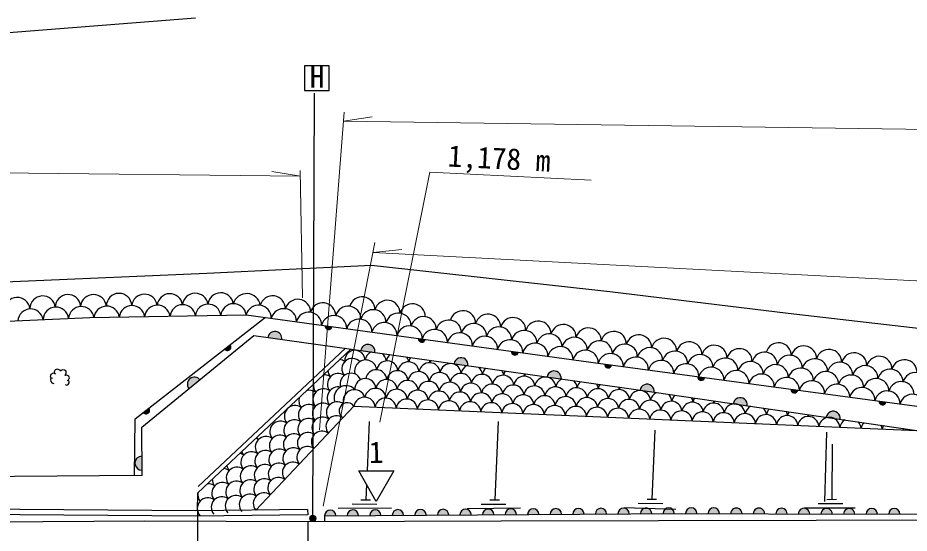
# Model space of a CAD drawing. Units: millimetres at full size, sheet at 1:1000; details may follow other scales. Extents: x 40000 to 680000, y 20000 to 380000.
# Drawn here: x 212955 to 288802, y 270480 to 314314 of the extents above; entities that cross this region are included whole.
import ezdxf
from ezdxf.enums import TextEntityAlignment as Align

# ---------------------------------------------------------------- set-up
doc = ezdxf.new("R2010")
doc.units = ezdxf.units.MM
doc.header["$LTSCALE"] = 1000
for name, color, linetype, lineweight in [('M-BGD', 7, 'Continuous', 25), ('M-BGD-EXST', 7, 'Continuous', 25), ('M-STR-HTXT', 7, 'Continuous', 13), ('M-STR-STR1', 1, 'Continuous', 25)]:
    doc.layers.add(name, color=color, linetype=linetype, lineweight=lineweight)
doc.styles.add('ＭＳ ゴシック', font='')
doc.styles.get('ＭＳ ゴシック').set_extended_font_data('MS Gothic')

msp = doc.modelspace()

# ---------------------------------------------------------------- hatches: boundary and pattern name
at = {"layer": 'M-BGD'}
for points in [[(235416, 286956, 0.41421), (234905, 287633, 0.41421), (234227, 287122)], [(239102, 288143, 0.41421), (239360, 287807, 0.41421), (239697, 288065)], [(247033, 287054, 0.41421), (247291, 286718, 0.41421), (247628, 286976)], [(230553, 286133, 0.41421), (230974, 286081, 0.41421), (231026, 286503)], [(243340, 285859, 0.41421), (242825, 286533, 0.41421), (242151, 286018)], [(254958, 285966, 0.41421), (255217, 285630, 0.41421), (255553, 285888)], [(251259, 284721, 0.41421), (250750, 285400, 0.41421), (250071, 284891)], [(262884, 284879, 0.41421), (263143, 284543, 0.41421), (263479, 284801)], [(228445, 283528, 0.41421), (227601, 283614, 0.41421), (227515, 282769)], [(259179, 283594, 0.41421), (258670, 284273, 0.41421), (257991, 283764)], [(270812, 283809, 0.41421), (271070, 283473, 0.41421), (271407, 283731)], [(267099, 282462, 0.41421), (266590, 283141, 0.41421), (265911, 282632)], [(278739, 282739, 0.41421), (278998, 282403, 0.41421), (279334, 282661)], [(275016, 281313, 0.41421), (274507, 281992, 0.41421), (273828, 281483)], [(286244, 281726, 0.41421), (286502, 281390, 0.41421), (286839, 281648)], [(223634, 280739, 0.41421), (224055, 280688, 0.41421), (224107, 281109)], [(282933, 280165, 0.41421), (282424, 280844, 0.41421), (281745, 280335)], [(223513, 277036, 0.41421), (222919, 276431, 0.41421), (223524, 275836)], [(240018, 271969, 0.41421), (239536, 272446, 0.41421), (239058, 271964)], [(241938, 271981, 0.41421), (241456, 272459, 0.41421), (240978, 271976)], [(243858, 271994, 0.41421), (243376, 272471, 0.41421), (242898, 271989)], [(245778, 272006, 0.41421), (245296, 272484, 0.41421), (244818, 272001)], [(247698, 272019, 0.41421), (247216, 272496, 0.41421), (246738, 272014)], [(249618, 272031, 0.41421), (249136, 272509, 0.41421), (248658, 272026)], [(251538, 272044, 0.41421), (251056, 272521, 0.41421), (250578, 272039)], [(253458, 272057, 0.41421), (252976, 272534, 0.41421), (252498, 272051)], [(255378, 272069, 0.41421), (254896, 272547, 0.41421), (254418, 272064)], [(257298, 272082, 0.41421), (256816, 272559, 0.41421), (256338, 272077)], [(259218, 272094, 0.41421), (258735, 272572, 0.41421), (258258, 272089)], [(261138, 272107, 0.41421), (260655, 272584, 0.41421), (260178, 272102)], [(263058, 272119, 0.41421), (262575, 272597, 0.41421), (262098, 272114)], [(264978, 272132, 0.41421), (264495, 272609, 0.41421), (264018, 272127)], [(266898, 272144, 0.41421), (266415, 272622, 0.41421), (265938, 272139)], [(268818, 272157, 0.41421), (268335, 272634, 0.41421), (267858, 272152)], [(270738, 272152, 0.41421), (270264, 272638, 0.41421), (269778, 272164)], [(272658, 272157, 0.41421), (272175, 272634, 0.41421), (271698, 272151)], [(274577, 272137, 0.41421), (274100, 272620, 0.41421), (273617, 272142)], [(276497, 272129, 0.41421), (276019, 272611, 0.41421), (275537, 272133)], [(278417, 272120, 0.41421), (277939, 272602, 0.41421), (277457, 272124)], [(280337, 272111, 0.41421), (279859, 272593, 0.41421), (279377, 272115)], [(282257, 272102, 0.41421), (281779, 272584, 0.41421), (281297, 272106)], [(284177, 272093, 0.41421), (283699, 272575, 0.41421), (283217, 272097)], [(286097, 272097, 0.41421), (285616, 272576, 0.41421), (285137, 272095)], [(288017, 272105, 0.41421), (287536, 272583, 0.41421), (287057, 272102)]]:
    msp.add_hatch(color=256, dxfattribs=at).paths.add_polyline_path(points)
at = {"layer": 'M-BGD-EXST'}
msp.add_hatch(color=256, dxfattribs=at).paths.add_polyline_path([(237835, 271624, 0.41421), (238174, 271524, 0.41421), (238274, 271863, 1)])

# ---------------------------------------------------------------- linework, layer by layer
at = {"layer": 'M-BGD'}
for p, q in [((228291, 274451), (240832, 286206)), ((242858, 279970), (242669, 275783)), ((253837, 279965), (253537, 273308)), ((267156, 279241), (266900, 273372)), ((281756, 279079), (281587, 273185)), ((282248, 278046), (282211, 273359)), ((242617, 274643), (242557, 273314)), ((242152, 273309), (242963, 273318)), ((253131, 273303), (253943, 273313)), ((266494, 273367), (267306, 273376)), ((281805, 273354), (282617, 273363)), ((240208, 272594), (244761, 272627)), ((241395, 272963), (243511, 272954)), ((251188, 272588), (255740, 272621)), ((252374, 272957), (254490, 272948)), ((264551, 272652), (268954, 272528)), ((265737, 273021), (267853, 273012)), ((279862, 272639), (284214, 272645)), ((281048, 273008), (283164, 272999)), ((239058, 271964), (239060, 271444))]:
    msp.add_line(p, q, dxfattribs=at)
for points in [[(69810, 302798), (103627, 305248), (130934, 307236), (166343, 309768), (207481, 312686), (228061, 314314)], [(203774, 288151), (219083, 288818), (232386, 289065), (262344, 284952), (299547, 279930), (298995, 281419), (297966, 283275), (296677, 284671), (295141, 286098), (293499, 287433), (278501, 289177), (263323, 291000), (243047, 293247), (229034, 292563), (207876, 291668)], [(222871, 275369), (222947, 280203), (234026, 288840)], [(223526, 275374), (223510, 279493), (233039, 287287)], [(233039, 287287), (241339, 286136), (265729, 282658), (290427, 279075), (299760, 278494), (324340, 277011), (357826, 274678), (396708, 271917), (409229, 273709), (443559, 277981)], [(228241, 272379), (228271, 273917), (241283, 286144)], [(216988, 283122), (217116, 283076), (217228, 283121), (217334, 283255), (217314, 283385), (217231, 283444), (217171, 283455), (217277, 283516), (217341, 283705), (217309, 283842), (217128, 283911), (216981, 283892), (217058, 284089), (217061, 284255), (216937, 284331), (216755, 284370), (216630, 284314), (216597, 284252), (216544, 284335), (216312, 284438), (216139, 284370), (216040, 284210), (216082, 284098), (216152, 284046), (215959, 284094), (215768, 283982), (215715, 283783), (215786, 283706), (215914, 283674), (215757, 283630), (215735, 283541), (215776, 283371), (215858, 283281), (216030, 283203)], [(233198, 272437), (241556, 281295), (289414, 279222)], [(223526, 275374), (198152, 275190), (165366, 272291)], [(396708, 271917), (390205, 271706), (375191, 271687), (360798, 271693), (334083, 271688), (294264, 271587), (254071, 271497), (237635, 271439)], [(239058, 271964), (269451, 272162), (284169, 272091), (302935, 272163), (319207, 272163), (335720, 272163), (360070, 272074), (374748, 272134), (391180, 271782)]]:
    msp.add_lwpolyline(points, dxfattribs=at)
msp.add_lwpolyline([(243459, 273185), (241959, 275783), (244959, 275783)], close=True, dxfattribs=at)
for centre, radius, start, end in [((212914, 289454), 1080, 6.50939, 179.9799), ((215066, 289576), 1080, 6.50939, 179.9799), ((217218, 289693), 1080, 6.50939, 179.9799), ((219390, 289672), 1107, 6.38683, 173.07838), ((221570, 289800), 1080, 1.87357, 180.26016), ((223732, 289718), 1089, 8.32284, 173.81089), ((225892, 289758), 1089, 8.32284, 173.81089), ((228051, 289798), 1089, 8.32284, 173.81089), ((230211, 289839), 1089, 8.32284, 173.81089), ((232422, 289680), 1177, 8.83954, 164.40977), ((234636, 289578), 1089, 359.43841, 164.92647), ((242255, 289492), 1089, 359.43841, 164.92647), ((218354, 288670), 1085, 8.16987, 176.36094), ((220510, 288707), 1089, 8.32284, 173.81089), ((222670, 288747), 1089, 8.32284, 173.81089), ((224830, 288787), 1089, 8.32284, 173.81089), ((226989, 288827), 1089, 8.32284, 173.81089), ((229149, 288867), 1089, 8.32284, 173.81089), ((231308, 288908), 1089, 8.32284, 173.81089), ((233437, 288782), 1089, 359.43841, 164.92647), ((236776, 289284), 1089, 359.43841, 164.92647), ((238916, 288990), 1089, 359.43841, 164.92647), ((241056, 288696), 1089, 359.43841, 164.92647), ((244395, 289198), 1089, 359.43841, 164.92647), ((246535, 288904), 1089, 359.43841, 164.92647), ((214040, 288460), 1089, 9.74905, 175.23711), ((216194, 288634), 1081, 5.57261, 179.41355), ((235577, 288488), 1089, 359.43841, 164.92647), ((237717, 288194), 1089, 359.43841, 164.92647), ((239857, 287901), 1089, 359.43841, 164.92647), ((243196, 288402), 1089, 359.43841, 164.92647), ((245336, 288109), 1089, 359.43841, 164.92647), ((250815, 288316), 1089, 359.43841, 164.92647), ((252955, 288023), 1089, 359.43841, 164.92647), ((241997, 287607), 1089, 359.43841, 164.92647), ((244137, 287313), 1089, 359.43841, 164.92647), ((247476, 287815), 1089, 359.43841, 164.92647), ((249616, 287521), 1089, 359.43841, 164.92647), ((251756, 287227), 1089, 359.43841, 164.92647), ((255095, 287729), 1089, 359.43841, 164.92647), ((257235, 287435), 1089, 359.43841, 164.92647), ((259375, 287141), 1089, 359.43841, 164.92647), ((234822, 287039), 600, 352.03834, 172.03834), ((239399, 288104), 300, 172.54467, 352.54467), ((246276, 287019), 1089, 359.43841, 164.92647), ((248416, 286725), 1089, 359.43841, 164.92647), ((250556, 286432), 1089, 359.43841, 164.92647), ((253896, 286933), 1089, 359.43841, 164.92647), ((256036, 286640), 1089, 359.43841, 164.92647), ((261515, 286847), 1089, 359.43841, 164.92647), ((263655, 286554), 1089, 359.43841, 164.92647), ((247330, 287015), 300, 172.54467, 352.54467), ((252696, 286138), 1089, 359.43841, 164.92647), ((254836, 285844), 1089, 359.43841, 164.92647), ((258175, 286346), 1089, 359.43841, 164.92647), ((260315, 286052), 1089, 359.43841, 164.92647), ((262455, 285758), 1089, 359.43841, 164.92647), ((265795, 286260), 1089, 359.43841, 164.92647), ((267935, 285966), 1089, 359.43841, 164.92647), ((270074, 285672), 1089, 359.43841, 164.92647), ((230789, 286318), 300, 218.02745, 38.02745), ((241642, 285174), 863, 2.0356, 186.15657), ((242745, 285938), 600, 352.389, 172.389), ((255256, 285927), 300, 172.54467, 352.54467), ((256976, 285550), 1089, 359.43841, 164.92647), ((259116, 285256), 1089, 359.43841, 164.92647), ((261256, 284963), 1089, 359.43841, 164.92647), ((264595, 285464), 1089, 359.43841, 164.92647), ((266735, 285171), 1089, 359.43841, 164.92647), ((268875, 284877), 1089, 359.43841, 164.92647), ((272214, 285378), 1089, 359.43841, 164.92647), ((274354, 285085), 1089, 359.43841, 164.92647), ((277694, 285586), 1089, 359.43841, 164.92647), ((279830, 285318), 1089, 359.43841, 164.92647), ((281970, 285024), 1089, 359.43841, 164.92647), ((240249, 284349), 907, 53.85087, 84.64437), ((241415, 284459), 886, 41.83762, 220.54045), ((242558, 284269), 945, 6.6527, 192.7047), ((243398, 285052), 907, 112.30548, 170.19506), ((243398, 285052), 907, 4.70701, 51.4636), ((245258, 284909), 980, 129.48426, 167.19613), ((245258, 284909), 980, 8.37236, 34.28482), ((247122, 284900), 907, 145.19483, 170.19506), ((247122, 284900), 907, 4.70701, 18.57425), ((250665, 284806), 600, 351.85512, 171.85512), ((263396, 284668), 1089, 359.73245, 164.89291), ((265535, 284374), 1089, 359.99317, 164.63219), ((271015, 284583), 1089, 359.43841, 164.92647), ((273155, 284289), 1089, 359.43841, 164.92647), ((276494, 284791), 1089, 359.43841, 164.92647), ((278631, 284522), 1089, 359.43841, 164.92647), ((280771, 284228), 1089, 359.43841, 164.92647), ((284110, 284730), 1089, 359.43841, 164.92647), ((286250, 284436), 1089, 359.43841, 164.92647), ((288390, 284142), 1089, 359.43841, 164.92647), ((244390, 284226), 907, 4.70701, 170.19506), ((246188, 284148), 907, 4.70701, 170.19506), ((247986, 284070), 907, 4.70701, 170.19506), ((248920, 284820), 907, 157.00959, 170.19506), ((249784, 283992), 907, 4.70701, 170.19506), ((248920, 284820), 907, 4.70701, 6.7595), ((251582, 283914), 907, 115.72367, 170.19506), ((251582, 283914), 907, 4.70701, 48.04541), ((253380, 283834), 907, 132.23007, 170.19506), ((263182, 284840), 300, 172.54467, 352.54467), ((267675, 284091), 1089, 359.69889, 164.92647), ((269815, 283802), 1089, 359.69889, 164.92647), ((271955, 283514), 1089, 359.69889, 164.92647), ((275295, 283995), 1089, 359.43841, 164.92647), ((277432, 283727), 1089, 359.43841, 164.92647), ((279572, 283433), 1089, 359.43841, 164.92647), ((282911, 283935), 1089, 359.43841, 164.92647), ((285051, 283641), 1089, 359.43841, 164.92647), ((287191, 283347), 1089, 359.43841, 164.92647), ((227980, 283149), 600, 39.20906, 219.20906), ((239014, 283040), 907, 53.85087, 94.55784), ((240207, 283150), 907, 53.85087, 219.33892), ((240249, 284349), 907, 181.79228, 219.33892), ((241294, 283177), 910, 24.39822, 197.40933), ((243455, 283474), 907, 4.70701, 170.19506), ((245253, 283396), 907, 4.70701, 170.19506), ((247051, 283318), 907, 4.70701, 170.19506), ((248850, 283240), 907, 4.70701, 170.19506), ((250648, 283162), 907, 4.70701, 170.19506), ((252446, 283082), 907, 4.70701, 170.19506), ((254244, 283004), 907, 4.70701, 170.19506), ((253380, 283834), 907, 4.70701, 31.53901), ((255178, 283756), 907, 145.56538, 170.19506), ((256042, 282927), 907, 4.70701, 170.19506), ((255178, 283756), 907, 4.70701, 18.2037), ((256976, 283678), 907, 157.49071, 170.19506), ((257840, 282847), 907, 4.70701, 170.19506), ((256976, 283678), 907, 4.70701, 6.27838), ((258585, 283679), 600, 351.85512, 171.85512), ((271109, 283770), 300, 172.54467, 352.54467), ((274095, 283225), 1089, 359.69889, 164.92647), ((276235, 282929), 1090, 0.02654, 164.59882), ((278374, 282636), 1090, 0.2549, 164.37046), ((281711, 283139), 1089, 359.43841, 164.92647), ((283851, 282845), 1089, 359.43841, 164.92647), ((289331, 283053), 1089, 359.43841, 164.92647), ((239014, 283040), 907, 171.87882, 219.33892), ((240248, 281948), 972, 79.53351, 216.04543), ((240886, 282003), 1019, 43.48839, 200.85081), ((242526, 282728), 902, 4.38391, 181.49081), ((244319, 282644), 907, 4.70701, 170.19506), ((246117, 282566), 907, 4.70701, 170.19506), ((247915, 282488), 907, 4.70701, 170.19506), ((249713, 282411), 907, 4.70701, 170.19506), ((251511, 282330), 907, 4.70701, 170.19506), ((253309, 282253), 907, 4.70701, 170.19506), ((255108, 282175), 907, 4.70701, 170.19506), ((256906, 282095), 907, 4.70701, 170.19506), ((258704, 282017), 907, 4.70701, 170.19506), ((259638, 282769), 907, 116.07707, 170.19506), ((259638, 282769), 907, 4.70701, 47.69201), ((261436, 282691), 907, 132.65945, 170.19506), ((261436, 282691), 907, 4.70701, 31.10963), ((263234, 282613), 907, 145.93475, 170.19506), ((266505, 282547), 600, 351.85512, 171.85512), ((280515, 282357), 1089, 359.73245, 164.89291), ((282655, 282064), 1089, 359.95953, 164.66583), ((285991, 282552), 1089, 359.43841, 164.92647), ((288131, 282287), 1089, 359.43841, 164.92647), ((237777, 281732), 907, 53.85087, 107.08066), ((238971, 281841), 907, 53.85087, 219.33892), ((241587, 281719), 961, 19.79056, 194.01482), ((243385, 281892), 907, 4.70701, 170.19506), ((245183, 281814), 907, 4.70701, 170.19506), ((246981, 281737), 907, 4.70701, 170.19506), ((248779, 281659), 907, 4.70701, 170.19506), ((250577, 281579), 907, 4.70701, 170.19506), ((252375, 281501), 907, 4.70701, 170.19506), ((254173, 281423), 907, 4.70701, 170.19506), ((255971, 281343), 907, 4.70701, 170.19506), ((257769, 281265), 907, 4.70701, 170.19506), ((260502, 281939), 907, 4.70701, 170.19506), ((262300, 281861), 907, 4.70701, 170.19506), ((264098, 281781), 907, 4.70701, 170.19506), ((263234, 282613), 907, 4.70701, 17.83433), ((265032, 282533), 907, 157.69472, 170.19506), ((265896, 281703), 907, 4.70701, 170.19506), ((265032, 282533), 907, 4.70701, 6.04151), ((267694, 281625), 907, 117.08281, 170.19506), ((267694, 281625), 907, 4.70701, 46.4075), ((269492, 281547), 907, 133.70813, 170.19506), ((279037, 282700), 300, 172.54467, 352.54467), ((284795, 281780), 1089, 359.71538, 164.90998), ((286934, 281492), 1089, 359.69889, 164.92647), ((289074, 281203), 1089, 359.69889, 164.92647), ((237735, 280533), 907, 53.85087, 219.33892), ((237777, 281732), 907, 159.356, 219.33892), ((238929, 280642), 907, 53.85087, 219.33892), ((240121, 280753), 907, 53.85087, 219.33892), ((240996, 280875), 701, 36.86529, 236.82018), ((242450, 281140), 907, 4.70701, 170.19506), ((244248, 281063), 907, 4.70701, 170.19506), ((246046, 280985), 907, 4.70701, 170.19506), ((247844, 280907), 907, 4.70701, 170.19506), ((249643, 280827), 907, 4.70701, 170.19506), ((251441, 280749), 907, 4.70701, 170.19506), ((253239, 280671), 907, 4.70701, 170.19506), ((255037, 280593), 907, 4.70701, 170.19506), ((256835, 280513), 907, 4.70701, 170.19506), ((259567, 281187), 907, 4.70701, 170.19506), ((261365, 281109), 907, 4.70701, 170.19506), ((263164, 281029), 907, 4.70701, 170.19506), ((264962, 280951), 907, 4.70701, 170.19506), ((266760, 280873), 907, 4.70701, 170.19506), ((268558, 280795), 907, 4.70701, 170.19506), ((270356, 280718), 907, 4.70701, 170.19506), ((269492, 281547), 907, 4.70701, 29.78218), ((271290, 281472), 907, 147.27321, 170.19506), ((272154, 280640), 907, 4.70701, 170.19506), ((271290, 281472), 907, 4.70701, 16.21711), ((273088, 281394), 907, 159.34954, 170.19506), ((273952, 280562), 907, 4.70701, 170.19506), ((274422, 281398), 600, 351.85512, 171.85512), ((286541, 281687), 300, 172.54467, 352.54467), ((223870, 280924), 300, 218.02745, 38.02745), ((236542, 280423), 907, 53.85087, 219.33892), ((258633, 280435), 907, 4.70701, 170.19506), ((260431, 280357), 907, 4.70701, 170.19506), ((262229, 280279), 907, 4.70701, 170.19506), ((264027, 280199), 907, 4.70701, 170.19506), ((265825, 280121), 907, 4.70701, 170.19506), ((267623, 280044), 907, 4.70701, 170.19506), ((269421, 279972), 907, 4.70701, 170.19506), ((271219, 279894), 907, 4.70701, 170.19506), ((273017, 279816), 907, 4.70701, 170.19506), ((274815, 279739), 907, 4.70701, 170.19506), ((275750, 280482), 907, 119.73196, 170.19506), ((275750, 280482), 907, 4.70701, 43.75835), ((277548, 280404), 907, 135.68988, 170.19506), ((277548, 280404), 907, 4.70701, 27.80043), ((279346, 280326), 907, 148.85421, 170.19506), ((282339, 280250), 600, 351.85512, 171.85512), ((235307, 279114), 907, 53.85087, 219.33892), ((236499, 279224), 907, 53.85087, 219.33892), ((237692, 279335), 907, 53.85087, 219.33892), ((238886, 279444), 907, 53.85087, 219.33892), ((240079, 279554), 907, 53.85087, 219.33892), ((276613, 279658), 907, 4.70701, 170.19506), ((278411, 279581), 907, 4.70701, 170.19506), ((280209, 279503), 907, 4.70701, 170.19506), ((279346, 280326), 907, 4.70701, 14.6361), ((282008, 279423), 907, 4.70701, 170.19506), ((283806, 279345), 907, 122.84689, 170.19506), ((283806, 279345), 907, 4.70701, 40.64342), ((234114, 279003), 907, 53.85087, 62.16916), ((238844, 278245), 907, 53.85087, 219.33892), ((285604, 279267), 907, 138.10629, 170.19506), ((285604, 279267), 907, 4.70701, 25.38402), ((287402, 279189), 907, 150.99036, 170.19506), ((287402, 279189), 907, 4.70701, 12.49996), ((289200, 279109), 907, 162.7055, 170.19506), ((234070, 277806), 907, 53.85087, 219.33892), ((232877, 277696), 907, 53.85087, 69.42494), ((234114, 279003), 907, 204.2675, 219.33892), ((235263, 277916), 907, 53.85087, 219.33892), ((236457, 278026), 907, 53.85087, 219.33892), ((237649, 278136), 907, 53.85087, 219.33892), ((235220, 276718), 907, 53.85087, 219.33892), ((236414, 276827), 907, 53.85087, 219.33892), ((237607, 276938), 907, 53.85087, 219.33892), ((223519, 276436), 600, 90.50665, 270.50665), ((231642, 276387), 907, 53.85087, 77.32971), ((232835, 276497), 907, 53.85087, 219.33892), ((232877, 277696), 907, 197.01172, 219.33892), ((234027, 276607), 907, 53.85087, 219.33892), ((231600, 275188), 907, 53.85087, 219.33892), ((231642, 276387), 907, 189.10695, 219.33892), ((232792, 275298), 907, 53.85087, 219.33892), ((233985, 275409), 907, 53.85087, 219.33892), ((235177, 275519), 907, 53.85087, 219.33892), ((236372, 275629), 907, 53.85087, 219.33892), ((230407, 275078), 907, 53.85087, 86.06404), ((229172, 273769), 907, 53.85087, 96.27545), ((230365, 273879), 907, 53.85087, 219.33892), ((230407, 275078), 907, 180.37262, 219.33892), ((231557, 273989), 907, 53.85087, 219.33892), ((232750, 274100), 907, 53.85087, 219.33892), ((233942, 274210), 907, 53.85087, 219.33892), ((235135, 274321), 907, 53.85087, 219.33892), ((229172, 273769), 907, 170.16121, 219.33892), ((232707, 272901), 907, 53.85087, 219.33892), ((233900, 273012), 907, 53.85087, 219.33892), ((229130, 272570), 907, 53.85087, 219.33892), ((230322, 272680), 907, 53.85087, 219.33892), ((231515, 272791), 907, 53.85087, 219.33892), ((239538, 271966), 480, 0.30585, 180.30585), ((241458, 271979), 480, 0.30585, 180.30585), ((243378, 271991), 480, 0.30585, 180.30585), ((245298, 272004), 480, 0.30585, 180.30585), ((247218, 272016), 480, 0.30585, 180.30585), ((249138, 272029), 480, 0.30585, 180.30585), ((251058, 272041), 480, 0.30585, 180.30585), ((252978, 272054), 480, 0.30585, 180.30585), ((254898, 272067), 480, 0.30585, 180.30585), ((256818, 272079), 480, 0.30585, 180.30585), ((258738, 272092), 480, 0.30585, 180.30585), ((260658, 272104), 480, 0.30585, 180.30585), ((262578, 272117), 480, 0.30585, 180.30585), ((264498, 272129), 480, 0.30585, 180.30585), ((266418, 272142), 480, 0.30585, 180.30585), ((268338, 272154), 480, 0.30585, 180.30585), ((270258, 272158), 480, 359.23287, 179.23287), ((272178, 272154), 480, 0.30585, 180.30585), ((274097, 272140), 480, 359.71585, 179.71585), ((276017, 272131), 480, 359.7623, 179.7623), ((277937, 272122), 480, 359.7623, 179.7623), ((279857, 272113), 480, 359.7623, 179.7623), ((281777, 272104), 480, 359.7623, 179.7623), ((283697, 272095), 480, 359.7623, 179.7623), ((285617, 272096), 480, 0.134, 180.134), ((287537, 272103), 480, 0.134, 180.134)]:
    msp.add_arc(centre, radius, start, end, dxfattribs=at)
at = {"layer": 'M-BGD-EXST'}
for p, q in [((239442, 310245), (237342, 310245)), ((237342, 310245), (237342, 308145)), ((239442, 308145), (239442, 310245)), ((237342, 308145), (239442, 308145)), ((238055, 271743), (238196, 307918))]:
    msp.add_line(p, q, dxfattribs=at)
msp.add_circle((238055, 271743), 250, dxfattribs=at)
at = {"layer": 'M-STR-HTXT'}
for p, q in [((238622, 279260), (240723, 306284)), ((240665, 305535), (243095, 305884)), ((240665, 305535), (397271, 303271)), ((69542, 302665), (236998, 300847)), ((236998, 300847), (234573, 301231)), ((237173, 290494), (236990, 301328)), ((238945, 272785), (243347, 295211)), ((243178, 294349), (245620, 294606)), ((243178, 294349), (407113, 285781))]:
    msp.add_line(p, q, dxfattribs=at)
msp.add_lwpolyline([(243767, 279927), (248000, 301194), (261750, 300503)], dxfattribs=at)
at = {"layer": 'M-STR-STR1'}
for p, q in [((228241, 272379), (228241, 263673)), ((237614, 272488), (237619, 272038)), ((237635, 271439), (237651, 264724))]:
    msp.add_line(p, q, dxfattribs=at)
for points in [[(237635, 271439), (223731, 271504), (202097, 271348), (191112, 271316), (173507, 271340), (151430, 271225), (138803, 271106), (128672, 271120), (123471, 271321), (113778, 271652), (100700, 272421), (88433, 273539), (77843, 274731), (66151, 276440)], [(237614, 272488), (228090, 272377), (209340, 272528), (190004, 272387), (165587, 272291), (147051, 272241), (129780, 272284), (123508, 272463)], [(237619, 272038), (228091, 271927), (209340, 272078), (190006, 271937), (165588, 271841), (147051, 271791), (129773, 271834), (123495, 272013)]]:
    msp.add_lwpolyline(points, dxfattribs=at)

# ---------------------------------------------------------------- texts
at = {"layer": 'M-BGD', "style": 'ＭＳ ゴシック'}
msp.add_text('1', height=1833, rotation=1.809, dxfattribs=at).set_placement((242866, 275880), align=Align.BOTTOM_LEFT)
at = {"layer": 'M-BGD-EXST', "style": 'ＭＳ ゴシック'}
msp.add_text('H', height=1833, dxfattribs=at).set_placement((237795, 307837), align=Align.BOTTOM_LEFT)
at = {"layer": 'M-STR-HTXT', "style": 'ＭＳ ゴシック'}
msp.add_text('1,178 m', height=1833, rotation=357.121, dxfattribs=at).set_placement((249484, 301120), align=Align.BOTTOM_LEFT)

doc.saveas('drawing.dxf')
